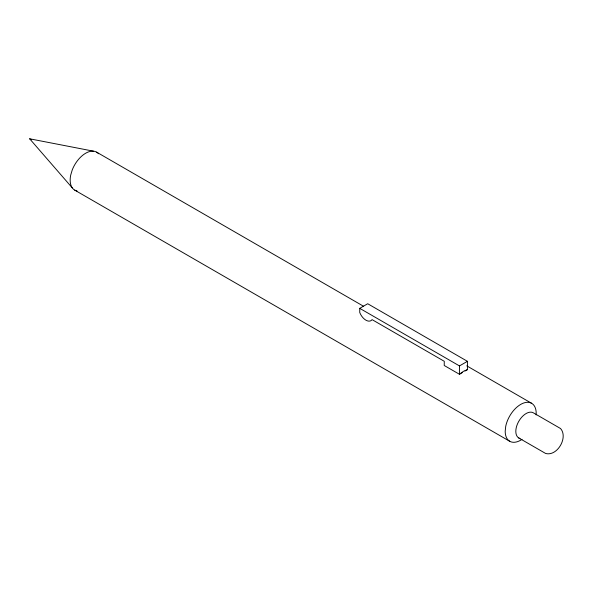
<?xml version="1.0" encoding="UTF-8"?>
<svg xmlns="http://www.w3.org/2000/svg" width="593" height="593" viewBox="0 0 593 593"><rect width="100%" height="100%" fill="white"/><g stroke="black" fill="none" stroke-linecap="round" stroke-linejoin="round"><path stroke-width="0.89" d="M467.432 361.322L459.471 365.918L459.412 374.257L444.224 365.488L444.283 361.307L372.078 319.62A10.051 5.804 60 0 1 365.911 320.183A10.051 5.804 60 0 1 359.743 312.496L359.743 308.345L367.712 303.742L467.432 361.322L467.432 369.624L465.031 371.018M462.622 372.404L459.412 374.257L463.422 371.337L467.432 369.624M72.242 187.833L29.65 138.792L93.42 151.163M96.629 152.149L363.413 306.181M466.765 365.851L531.662 403.314M359.743 308.345L459.471 365.918M29.65 138.792L31.251 139.718M518.623 437.879L545.604 453.452C557.272 456.692 568.428 437.419 560.548 428.531L533.567 412.95A14.536 8.391 -60 0 0 518.415 421.957A14.536 8.391 -60 0 0 519.965 438.479M74.711 190.116L509.743 441.281M536.139 414.937A21.919 12.653 -60 0 0 523.389 403.121A21.919 12.653 -60 0 0 505.725 426.308L505.199 431.244A21.919 12.653 -60 0 0 522.048 439.346M98.557 153.757A21.919 12.653 -60 0 0 72.242 169.932L70.693 175.143A21.919 12.653 -60 0 0 77.06 190.983"/></g></svg>
